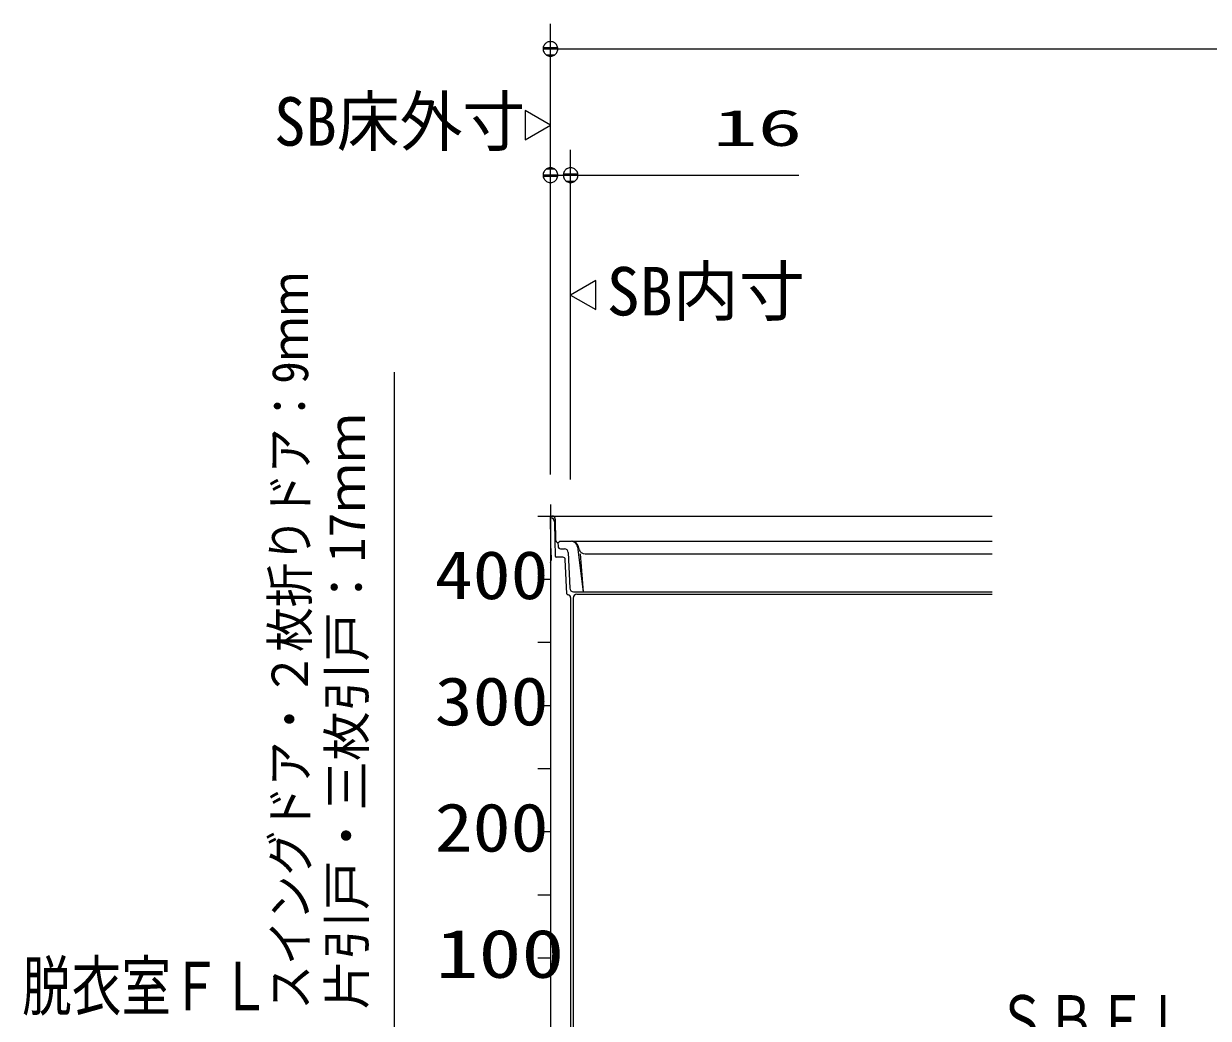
# Model space of a CAD drawing. Units: millimetres on the paper. Extents: x -305 to 305, y -152 to 152.
# Drawn here: x -242.83 to -195.91, y 62.34 to 101.74 of the extents above; entities that cross this region are included whole.
import ezdxf
from ezdxf.enums import TextEntityAlignment as Align

# ---------------------------------------------------------------- set-up
doc = ezdxf.new("R2010")
doc.units = ezdxf.units.MM
doc.layers.add('0-0_PV', color=7, linetype='Continuous', lineweight=9)
doc.layers.add('0-1_0', color=7, linetype='Continuous', lineweight=9)
doc.styles.add('ＭＳ ゴシック', font='')
doc.styles.get('ＭＳ ゴシック').set_extended_font_data('MS Gothic')

# ---------------------------------------------------------------- blocks, each defined once
blk = doc.blocks.new('_DOTSMALL')
at = {"layer": '0-1_0'}
for p, q in [((0.0746, 0.1), (-0.0746, 0.1)), ((0.1223, -0.0248), (-0.1223, -0.0248))]:
    blk.add_line(p, q, dxfattribs=at)
for points in [[(0.125, 0), (0.124, 0.0157), (0.1211, 0.0311), (0.1162, 0.046), (0.1095, 0.0602), (0.1011, 0.0735), (0.0911, 0.0856), (0.0797, 0.0963), (0.067, 0.1055), (0.0532, 0.1131), (0.0386, 0.1189), (0.0234, 0.1228), (0.0078, 0.1248), (-0.0078, 0.1248), (-0.0234, 0.1228), (-0.0386, 0.1189), (-0.0532, 0.1131), (-0.067, 0.1055), (-0.0797, 0.0963), (-0.0911, 0.0856), (-0.1011, 0.0735), (-0.1095, 0.0602), (-0.1162, 0.046), (-0.1211, 0.0311), (-0.124, 0.0157), (-0.125, 0), (0, 0)], [(-0.125, 0), (-0.124, -0.0157), (-0.1211, -0.0311), (-0.1162, -0.046), (-0.1095, -0.0602), (-0.1011, -0.0735), (-0.0911, -0.0856), (-0.0797, -0.0963), (-0.067, -0.1055), (-0.0532, -0.1131), (-0.0386, -0.1189), (-0.0234, -0.1228), (-0.0078, -0.1248), (0.0078, -0.1248), (0.0234, -0.1228), (0.0386, -0.1189), (0.0532, -0.1131), (0.067, -0.1055), (0.0797, -0.0963), (0.0911, -0.0856), (0.1011, -0.0735), (0.1095, -0.0602), (0.1162, -0.046), (0.1211, -0.0311), (0.124, -0.0157), (0.125, 0), (0, 0)]]:
    blk.add_lwpolyline(points, close=True, dxfattribs=at)

msp = doc.modelspace()

# ---------------------------------------------------------------- linework, layer by layer
at = {"layer": '0-0_PV'}
for p, q in [((-221.963, 86.237), (-221.963, 101.737)), ((-221.963, 100.737), (-149.963, 100.737)), ((-221.963, 97.714), (-222.963, 98.292)), ((-222.963, 98.292), (-222.963, 97.137)), ((-222.963, 97.137), (-221.963, 97.714)), ((-221.963, 83.882), (-221.963, 96.737)), ((-221.163, 83.68), (-221.163, 96.737)), ((-221.963, 95.737), (-221.163, 95.737)), ((-221.163, 95.737), (-212.123, 95.737)), ((-220.163, 91.564), (-221.163, 90.987)), ((-220.163, 90.41), (-220.163, 91.564)), ((-221.163, 90.987), (-220.163, 90.41)), ((-221.963, 82.687), (-221.963, 36.437)), ((-222.463, 82.237), (-221.963, 82.237)), ((-221.961, 82.159), (-221.963, 82.237)), ((-221.963, 82.237), (-221.91, 82.237)), ((-221.944, 81.237), (-221.96, 82.159)), ((-221.96, 82.159), (-221.948, 82.159)), ((-221.91, 82.237), (-204.463, 82.237)), ((-221.798, 82.012), (-221.784, 81.237)), ((-221.746, 81.261), (-221.76, 82.09)), ((-221.936, 80.687), (-221.944, 81.237)), ((-221.784, 81.237), (-221.776, 80.687)), ((-221.671, 81.187), (-221.638, 81.187)), ((-221.663, 81.187), (-221.66, 81.035)), ((-221.588, 81.237), (-221.133, 81.237)), ((-221.105, 81.237), (-204.463, 81.237)), ((-221.56, 80.937), (-221.406, 80.937)), ((-221.256, 80.794), (-221.195, 79.381)), ((-220.885, 81.018), (-220.661, 79.237)), ((-220.828, 80.922), (-220.863, 81.052)), ((-220.779, 80.737), (-220.661, 79.237)), ((-220.587, 80.737), (-204.463, 80.737)), ((-221.963, 80.401), (-221.932, 80.487)), ((-221.936, 80.687), (-221.932, 80.487)), ((-221.776, 80.687), (-221.776, 80.655)), ((-221.473, 80.606), (-221.726, 80.606)), ((-221.314, 79.159), (-221.373, 80.51)), ((-222.463, 79.737), (-221.963, 79.737)), ((-221.263, 79.111), (-221.268, 79.111)), ((-221.163, 79.011), (-221.163, 60.987)), ((-221.063, 78.987), (-221.063, 61.387)), ((-221.045, 79.237), (-204.463, 79.237)), ((-220.913, 79.137), (-204.463, 79.137)), ((-222.463, 77.237), (-221.963, 77.237)), ((-222.463, 74.737), (-221.963, 74.737)), ((-222.463, 72.237), (-221.963, 72.237)), ((-222.463, 69.737), (-221.963, 69.737)), ((-222.463, 67.237), (-221.963, 67.237)), ((-222.463, 64.737), (-221.963, 64.737))]:
    msp.add_line(p, q, dxfattribs=at)
for centre, radius, start, end in [((-221.948, 82.009), 0.15, 1, 90), ((-221.91, 82.087), 0.15, 1, 90), ((-221.671, 81.262), 0.075, 181, 270), ((-221.638, 81.212), 0.025, 270, 0), ((-221.588, 81.212), 0.025, 90, 180), ((-221.133, 80.987), 0.25, 7.1795, 90), ((-221.105, 80.987), 0.25, 15, 90), ((-221.56, 81.037), 0.1, 181, 270), ((-221.406, 80.787), 0.15, 2.5, 90), ((-220.587, 80.987), 0.25, 195, 270), ((-221.726, 80.656), 0.05, 181, 270), ((-221.473, 80.506), 0.1, 2.5, 90), ((-221.045, 79.387), 0.15, 182.5, 270), ((-221.264, 79.161), 0.05, 182.5, 270), ((-221.263, 79.011), 0.1, 0, 90), ((-220.913, 78.987), 0.15, 90, 180)]:
    msp.add_arc(centre, radius, start, end, dxfattribs=at)
at = {"layer": '0-1_0'}
msp.add_line((-228.154, 87.933), (-228.154, 60.587), dxfattribs=at)

# ---------------------------------------------------------------- block references
at = {"layer": '0-0_PV', "xscale": 2.32, "yscale": 2.32, "rotation": 180}
for p in [(-221.963, 100.737), (-221.163, 95.737)]:
    msp.add_blockref('_DOTSMALL', p, dxfattribs=at)
at = {"layer": '0-0_PV', "xscale": 2.32, "yscale": 2.32}
msp.add_blockref('_DOTSMALL', (-221.963, 95.737), dxfattribs=at)

# ---------------------------------------------------------------- texts
at = {"layer": '0-0_PV', "style": 'ＭＳ ゴシック'}
for s, height, width, p in [('SB床外寸', 1.921, 0.95, (-232.907, 96.328)), ('16', 1.444, 1.8, (-215.523, 96.46)), ('400', 1.921, 1.15, (-226.546, 78.367)), ('300', 1.921, 1.15, (-226.546, 73.367)), ('200', 1.921, 1.15, (-226.546, 68.367)), ('100', 1.921, 1.3, (-226.51, 63.367)), ('脱衣室ＦＬ', 1.921, 0.75, (-242.886, 62.079)), ('ＳＢＦＬ', 1.921, 0.75, (-204.278, 60.759))]:
    msp.add_text(s, height=height, dxfattribs=dict(at, width=width)).set_placement(p, align=Align.BOTTOM_LEFT)
msp.add_text('SB内寸', height=1.921, dxfattribs=at).set_placement((-219.735, 89.605), align=Align.BOTTOM_LEFT)
at = {"layer": '0-1_0', "style": 'ＭＳ ゴシック', "width": 0.9}
msp.add_text('スイングドア・２枚折りドア：9ｍｍ', height=1.443, rotation=90, dxfattribs=at).set_placement((-231.126, 62.68), align=Align.BOTTOM_LEFT)
at = {"layer": '0-1_0', "style": 'ＭＳ ゴシック'}
msp.add_text('片引戸・三枚引戸：17ｍｍ', height=1.443, rotation=90, dxfattribs=at).set_placement((-228.876, 62.691), align=Align.BOTTOM_LEFT)

doc.saveas('drawing.dxf')
